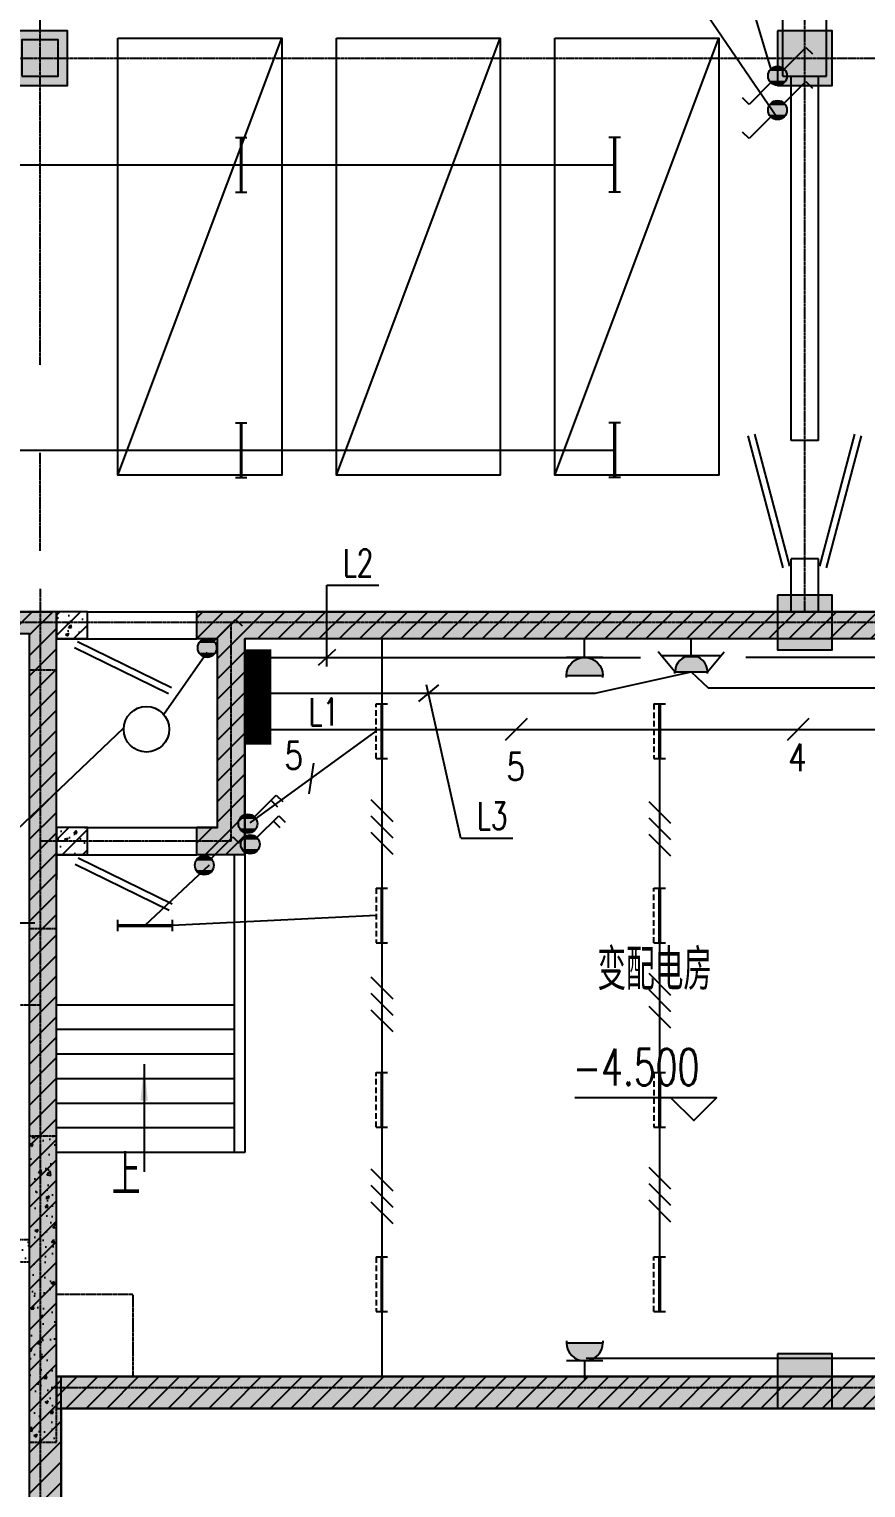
# Model space of a CAD drawing. Extents: x -170759 to 304867, y -311201 to 112352.
# Drawn here: x -65236 to -56046, y -125740 to -109720 of the extents above; entities that cross this region are included whole.
import ezdxf
from ezdxf.enums import TextEntityAlignment as Align

# ---------------------------------------------------------------- set-up
doc = ezdxf.new("R2010")
doc.units = 0
for name, pattern in [('ACAD_ISO04W100', [30.5, 24, -3, 0.5, -3]), ('DASH', [0.35, 0.25, -0.1]), ('DASHED', [0.75, 0.5, -0.25]), ('DOTE', [2.42, 2, -0.2, 0.02, -0.2])]:
    doc.linetypes.add(name, pattern=pattern)
doc.layers.get('0').update_dxf_attribs({"linetype": 'CONTINUOUS'})
for name, color, linetype in [('7', 8, 'CONTINUOUS'), ('DOTE', 251, 'CONTINUOUS'), ('EQUIP', 3, 'CONTINUOUS'), ('JJU', 251, 'CONTINUOUS'), ('PUB_DIM', 3, 'CONTINUOUS'), ('STAIR', 2, 'CONTINUOUS'), ('TEXT', 6, 'CONTINUOUS'), ('TXT', 3, 'CONTINUOUS'), ('WALL', 7, 'CONTINUOUS'), ('WIRE', 1, 'CONTINUOUS'), ('ZHU', 251, 'CONTINUOUS'), ('ZXX', 2, 'ACAD_ISO04W100'), ('柱子', 170, 'CONTINUOUS'), ('标注', 7, 'CONTINUOUS')]:
    doc.layers.add(name, color=color, linetype=linetype)
doc.styles.add('_TXT', font='TXT.shx')
doc.styles.add('DIM_FONT', font='SIMPLEX.shx', dxfattribs={"width": 0.8})
doc.styles.add('HZFS', font='txt.shx', dxfattribs={"width": 0.8, "bigfont": 'msi_fsx.shx'})
doc.styles.add('HZTXT', font='txt.shx', dxfattribs={"width": 0.8, "bigfont": 'hztxt.shx'})
pattern_1 = [(50, (-108706.48, -140644.84), (364.3693, -31.8782), [38.1, -419.1]), (355, (-108706.48, -140644.84), (-70.4857, 382.1133), [30.48, -335.28]), (100.451, (-108676.1, -140647.5), (293.885, 350.2334), [32.38, -356.18]), (46.1842, (-108706.5, -140543.24), (542.158, -84.0847), [57.15, -628.65]), (96.6356, (-108661.3, -140550.25), (474.8085, 494.851), [48.57, -534.27]), (351.184, (-108706.5, -140543.24), (474.809, 494.85), [45.72, -502.92]), (21, (-108655.68, -140568.64), (303.2298, -204.531), [38.1, -419.1]), (326, (-108655.68, -140568.64), (123.604, 368.376), [30.48, -335.28]), (71.4514, (-108630.4, -140585.7), (426.833, 163.8457), [32.38, -356.18]), (37.5, (-108706.48, -140644.84), (6.1772, 169.11008), [0, -331.216, 0, -340.36, 0, -336.55]), (7.5, (-108706.48, -140644.84), (133.6393, 200.36115), [0, -194.056, 0, -323.596, 0, -128.27]), (327.5, (-108819.76, -140644.84), (271.1812, -11.4575), [0, -127, 0, -396.24, 0, -525.78]), (317.5, (-108870.56, -140644.84), (296.2584, 50.853), [0, -165.1, 0, -263.144, 0, -373.38])]
pattern_2 = [(45, (-108706.48, -141739.93), (-112.2532, 112.2532), [])]

# ---------------------------------------------------------------- blocks, each defined once
blk = doc.blocks.new('_LINKPT1')
blk.add_line((0, 0), (0, 0))
blk = doc.blocks.new('M_X2')
for p, q in [((0.147, 0.356), (0.625, 0.833)), ((0.625, 0.833), (0.766, 0.692))]:
    blk.add_line(p, q)
blk.add_circle((0, 0.208), 0.208)
for points in [[(-0.104, 0.389), (0.104, 0.389), (-0.18, 0.313), (0.18, 0.313)], [(0, 0.417), (0, 0.417), (-0.104, 0.389), (0.104, 0.389)], [(-0.18, 0.313), (0.18, 0.313), (-0.208, 0.208), (0.208, 0.208)], [(-0.18, 0.104), (0.18, 0.104), (-0.208, 0.208), (0.208, 0.208)], [(-0.104, 0.028), (0.104, 0.028), (-0.18, 0.104), (0.18, 0.104)], [(0, 0), (0, 0), (-0.104, 0.028), (0.104, 0.028)]]:
    blk.add_solid(points)
for p in [(0, 0.417), (-0.208, 0.208), (0.208, 0.208), (0, 0)]:
    blk.add_blockref('_LINKPT1', p)
at = {"width": 0.8, "flags": 9}
blk.add_attdef('A', (0, 0), '', height=0.00002, dxfattribs=at)
blk = doc.blocks.new('M_Y4YTM')
for p, q in [((-1.2, 0.25), (-1.2, -0.25)), ((-1.2, 0), (1.2, 0)), ((1.2, 0.25), (1.2, -0.25))]:
    blk.add_line(p, q)
at = {"const_width": 0.14}
blk.add_lwpolyline([(-1.2, 0), (1.2, 0)], dxfattribs=at)
at = {"xscale": 0.002, "yscale": 0.002, "zscale": 0.002}
for p in [(-1.2, 0), (0, 0), (1.2, 0)]:
    blk.add_blockref('_LINKPT1', p, dxfattribs=at)
at = {"width": 0.8, "flags": 9}
blk.add_attdef('A', (0, 0), '', height=0.00002, dxfattribs=at)
blk = doc.blocks.new('_WIE3')
for p, q in [((-0.2, 0.4), (-1, -0.4)), ((0.4, 0.4), (-0.4, -0.4)), ((1, 0.4), (0.2, -0.4))]:
    blk.add_line(p, q)
at = {"width": 0.8}
blk.add_attdef('N', text='', height=1, dxfattribs=at).set_placement((-0.017, 1.056), align=Align.MIDDLE)
blk = doc.blocks.new('M_X6')
for p, q in [((0.147, 0.356), (0.625, 0.833)), ((0.512, 0.72), (0.653, 0.579)), ((0.625, 0.833), (0.766, 0.692))]:
    blk.add_line(p, q)
blk.add_circle((0, 0.208), 0.208)
for points in [[(-0.104, 0.389), (0.104, 0.389), (-0.18, 0.313), (0.18, 0.313)], [(0, 0.417), (0, 0.417), (-0.104, 0.389), (0.104, 0.389)], [(-0.18, 0.313), (0.18, 0.313), (-0.208, 0.208), (0.208, 0.208)], [(-0.18, 0.104), (0.18, 0.104), (-0.208, 0.208), (0.208, 0.208)], [(-0.104, 0.028), (0.104, 0.028), (-0.18, 0.104), (0.18, 0.104)], [(0, 0), (0, 0), (-0.104, 0.028), (0.104, 0.028)]]:
    blk.add_solid(points)
for p in [(0, 0.417), (-0.208, 0.208), (0.208, 0.208), (0, 0)]:
    blk.add_blockref('_LINKPT1', p)
at = {"width": 0.8, "flags": 9}
blk.add_attdef('A', (0, 0), '', height=0.00002, dxfattribs=at)
blk = doc.blocks.new('M_X23')
for p, q in [((-0.5, 1.05), (-0.5, 1)), ((-0.5, 1), (0.5, 1)), ((0.5, 1.05), (0.5, 1)), ((0.5, 0.5), (-0.5, 0.5)), ((0, 0.5), (0, 0))]:
    blk.add_line(p, q)
blk.add_arc((0, 1), 0.5, 180, 0)
for points in [[(0.433, 0.75), (-0.433, 0.75), (0.5, 1), (-0.5, 1)], [(0.25, 0.567), (-0.25, 0.567), (0.433, 0.75), (-0.433, 0.75)], [(0, 0.5), (0, 0.5), (0.25, 0.567), (-0.25, 0.567)]]:
    blk.add_solid(points)
blk.add_blockref('_LINKPT1', (0.001, 0))
at = {"width": 0.8, "flags": 9}
blk.add_attdef('A', (0, 0), '', height=0.00002, dxfattribs=at)
blk = doc.blocks.new('_ARROW')
blk.add_solid([(0, 0), (-1, 0.1), (-1, -0.1)])
blk = doc.blocks.new('_Y1QMM')
at = {"linetype": 'DASHED', "ltscale": 0.5}
blk.add_line((-1.2, 0.25), (1.2, 0.25), dxfattribs=at)
for p, q in [((-1.2, 0.25), (-1.2, -0.25)), ((-1.2, 0), (1.2, 0)), ((1.2, 0.25), (1.2, -0.25))]:
    blk.add_line(p, q)
at = {"const_width": 0.14}
blk.add_lwpolyline([(-1.2, 0), (1.2, 0)], dxfattribs=at)
at = {"xscale": 0.002, "yscale": 0.002, "zscale": 0.002}
for p in [(-1.2, 0), (0, 0), (1.2, 0)]:
    blk.add_blockref('_LINKPT1', p, dxfattribs=at)
at = {"style": 'DIM_FONT', "width": 0.8, "flags": 9}
blk.add_attdef('A', (0, 0), '', height=0.00002, dxfattribs=at)
blk = doc.blocks.new('_WIE1')
blk.add_line((0.4, 0.4), (-0.4, -0.4))
at = {"width": 0.8}
blk.add_attdef('N', text='', height=1, dxfattribs=at).set_placement((-0.017, 1.056), align=Align.MIDDLE)
blk = doc.blocks.new('_X25FLN')
blk.add_circle((0, 0), 0.5)
at = {"style": 'DIM_FONT', "width": 0.8, "flags": 9}
blk.add_attdef('A', (0, 0), '', height=0.00002, dxfattribs=at)
blk = doc.blocks.new('M_X27')
for p, q in [((-0.358, 0.714), (-0.725, 0.277)), ((-0.358, 0.75), (-0.358, 0.714)), ((0.357, 0.714), (-0.358, 0.714)), ((0.357, 0.75), (0.357, 0.714)), ((0.357, 0.714), (0.724, 0.277)), ((0.656, 0.357), (-0.657, 0.357)), ((-0.001, 0.357), (-0.001, 0))]:
    blk.add_line(p, q)
blk.add_arc((-0.001, 0.714), 0.357, 180, 0)
for points in [[(0.309, 0.536), (-0.31, 0.536), (0.357, 0.714), (-0.358, 0.714)], [(0.178, 0.405), (-0.179, 0.405), (0.309, 0.536), (-0.31, 0.536)], [(-0.001, 0.357), (-0.001, 0.357), (0.178, 0.405), (-0.179, 0.405)]]:
    blk.add_solid(points)
blk.add_blockref('_LINKPT1', (-0.001, 0))
at = {"width": 0.8, "flags": 9}
blk.add_attdef('A', (0, 0), '', height=0.00002, dxfattribs=at)

msp = doc.modelspace()

# ---------------------------------------------------------------- hatches: boundary and pattern name
at = {"layer": 'WIRE'}
h = msp.add_hatch(dxfattribs=at)
h.set_pattern_fill('AR-CONC', scale=2, style=0)
h.set_pattern_definition(pattern_1)
h.paths.add_polyline_path([(-94396.48801, -116637.31182), (-94396.48801, -116117.31182), (-97146.48801, -116117.31182), (-97146.48801, -126667.31182), (-95946.48801, -126667.31182), (-95946.48801, -130867.31182), (-66086.48801, -130867.31182), (-66086.48801, -126667.31182), (-64886.48801, -126667.31182), (-64886.48801, -124517.31182), (-64936.48801, -124517.31182), (-64936.48801, -116117.31182), (-65516.48801, -116117.31182), (-65516.48801, -116357.31182), (-65236.48801, -116357.31182), (-65236.48801, -126317.31182), (-69016.48801, -126317.31182), (-69016.48801, -126557.31182), (-66436.48801, -126557.31182), (-66436.48801, -130517.31182), (-70096.48801, -130517.31182), (-95596.48801, -130517.31182), (-95596.48801, -126317.31182), (-96796.48801, -126317.31182), (-96796.48585, -116357.31162), (-95846.48801, -116357.31182), (-95846.48801, -116637.31182), (-95596.48801, -116637.31182), (-95596.48801, -116357.31182), (-94636.48801, -116357.31182), (-94636.48801, -116637.31182)])
h = msp.add_hatch(dxfattribs=at)
h.set_pattern_fill('ANSI31', scale=50, style=0)
h.set_pattern_definition([(45, (-108706.48, -141436.6), (-112.2532, 112.2532), [])])
h.paths.add_polyline_path([(-94396.48801, -116637.31182), (-94396.48801, -116117.31182), (-97146.48801, -116117.31182), (-97146.48801, -126667.31182), (-95946.48801, -126667.31182), (-95946.48801, -130867.31182), (-66086.48801, -130867.31182), (-66086.48801, -126667.31182), (-64886.48801, -126667.31182), (-64886.48801, -124517.31182), (-64936.48801, -124517.31182), (-64936.48801, -116117.31182), (-65516.48801, -116117.31182), (-65516.48801, -116357.31182), (-65236.48801, -116357.31182), (-65236.48801, -126317.31182), (-69016.48801, -126317.31182), (-69016.48801, -126557.31182), (-66436.48801, -126557.31182), (-66436.48801, -130517.31182), (-70096.48801, -130517.31182), (-95596.48801, -130517.31182), (-95596.48801, -126317.31182), (-96796.48801, -126317.31182), (-96796.48585, -116357.31162), (-95846.48801, -116357.31182), (-95846.48801, -116637.31182), (-95596.48801, -116637.31182), (-95596.48801, -116357.31182), (-94636.48801, -116357.31182), (-94636.48801, -116637.31182)])
h = msp.add_hatch(dxfattribs=at)
h.set_pattern_fill('AR-CONC', scale=2, style=0)
h.set_pattern_definition(pattern_1)
h.paths.add_polyline_path([(-64596.48801, -116117.31182), (-64936.48801, -116117.31182), (-64936.48801, -116417.31182), (-64596.48801, -116417.31182)])
h = msp.add_hatch(dxfattribs=at)
h.set_pattern_fill('ANSI31', scale=50, style=0)
h.set_pattern_definition(pattern_2)
h.paths.add_polyline_path([(-64596.48801, -116117.31182), (-64936.48801, -116117.31182), (-64936.48801, -116417.31182), (-64596.48801, -116417.31182)])
h = msp.add_hatch(dxfattribs=at)
h.set_pattern_fill('AR-CONC', scale=2, style=0)
h.set_pattern_definition(pattern_1)
h.paths.add_polyline_path([(-63396.48801, -118487.31182), (-63166.48801, -118487.31182), (-63166.48801, -116417.31182), (-63396.48801, -116417.31182), (-63396.48801, -116117.31182), (-50636.48801, -116117.31182), (-50636.48801, -116417.31182), (-62866.48801, -116417.31182), (-62866.48801, -118787.31182), (-63396.48801, -118787.31182)])
h = msp.add_hatch(dxfattribs=at)
h.set_pattern_fill('ANSI31', scale=50, style=0)
h.set_pattern_definition(pattern_2)
h.paths.add_polyline_path([(-63396.48801, -118487.31182), (-63166.48801, -118487.31182), (-63166.48801, -116417.31182), (-63396.48801, -116417.31182), (-63396.48801, -116117.31182), (-50636.48801, -116117.31182), (-50636.48801, -116417.31182), (-62866.48801, -116417.31182), (-62866.48801, -118787.31182), (-63396.48801, -118787.31182)])
h = msp.add_hatch(dxfattribs=at)
h.set_pattern_fill('AR-CONC', scale=2, style=0)
h.set_pattern_definition(pattern_1)
h.paths.add_polyline_path([(-64596.48801, -118487.31182), (-64936.48801, -118487.31182), (-64936.48801, -118787.31182), (-64596.48801, -118787.31182)])
h = msp.add_hatch(dxfattribs=at)
h.set_pattern_fill('ANSI31', scale=50, style=0)
h.set_pattern_definition(pattern_2)
h.paths.add_polyline_path([(-64596.48801, -118487.31182), (-64936.48801, -118487.31182), (-64936.48801, -118787.31182), (-64596.48801, -118787.31182)])
h = msp.add_hatch(dxfattribs=at)
h.set_pattern_fill('AR-CONC', scale=2, style=0)
h.set_pattern_definition(pattern_1)
h.paths.add_polyline_path([(-64936.48801, -125237.31182), (-64936.48801, -121877.31182), (-65236.48801, -121877.31182), (-65236.48801, -123017.31182), (-69016.48801, -123017.31182), (-69016.48801, -123257.31182), (-65236.48801, -123257.31182), (-65236.48801, -125237.31182)])
h = msp.add_hatch(dxfattribs=at)
h.set_pattern_fill('AR-CONC', scale=2, style=0)
h.set_pattern_definition(pattern_1)
h.paths.add_polyline_path([(-64936.48801, -124517.31182), (-64936.48801, -124867.31182), (-49316.48801, -124867.31182), (-49316.48801, -124517.31182)])
h = msp.add_hatch(dxfattribs=at)
h.set_pattern_fill('ANSI31', scale=50, style=0)
h.set_pattern_definition([(45, (-108706.48, -139779.21), (-112.2532, 112.2532), [])])
h.paths.add_polyline_path([(-64936.48801, -124517.31182), (-64936.48801, -124867.31182), (-49316.48801, -124867.31182), (-49316.48801, -124517.31182)])
at = {"layer": '柱子'}
for points in [[(-65416.48801, -109737.31182), (-65416.48801, -110337.31182), (-64816.48801, -110337.31182), (-64816.48801, -109737.31182)], [(-57016.48801, -109737.31182), (-57016.48801, -110337.31182), (-56416.48801, -110337.31182), (-56416.48801, -109737.31182)], [(-57016.48801, -115937.31182), (-57016.48801, -116537.31182), (-56416.48801, -116537.31182), (-56416.48801, -115937.31182)], [(-57016.48801, -124267.31182), (-57016.48801, -124867.31182), (-56416.48801, -124867.31182), (-56416.48801, -124267.31182)]]:
    msp.add_hatch(color=170, dxfattribs=at).paths.add_polyline_path(points)

# ---------------------------------------------------------------- linework, layer by layer
at = {"layer": '7'}
for p, q in [((-56882.24862, -115618.42029, 0), (-57266.68781, -114168.5215, 0)), ((-56550.7274, -115618.42029, 0), (-56166.28821, -114168.5215, 0)), ((-64596.48801, -116117.31182, 0), (-63396.48801, -116117.31182, 0)), ((-63672.24339, -116953.06194, 0), (-64706.94576, -116448.26041, 0)), ((-64596.48801, -116417.31182, 0), (-63396.48801, -116417.31182, 0)), ((-63705.26135, -117020.40297, 0), (-64739.96372, -116515.60144, 0)), ((-64596.48801, -118487.31182, 0), (-63396.48801, -118487.31182, 0)), ((-63664.49857, -119330.80062, 0), (-64699.20094, -118825.99909, 0)), ((-64596.48801, -118787.31182, 0), (-63396.48801, -118787.31182, 0))]:
    msp.add_line(p, q, dxfattribs=at)
at = {"layer": 'DOTE', "color": 251, "linetype": 'DOTE', "ltscale": 0.5}
for p, q in [((-65116.48801, -113409.15559, 0), (-65116.48801, -85305.68629, 0)), ((-56716.48801, -116117.31182, 0), (-56716.48801, -85305.68629, 0)), ((-101387.93696, -110037.31182, 0), (-56268.66683, -110037.31182, 0)), ((-56268.66683, -110037.31182, 0), (-43900.24979, -110037.31182, 0)), ((-65116.48801, -115450.66217, 0), (-65116.48801, -114374.38689, 0)), ((-65116.48801, -115866.22882, 0), (-65116.48801, -133298.01885, 0)), ((-50636.48801, -116237.31182, 0), (-69516.48801, -116237.31182, 0)), ((-63016.48801, -118637.31182, 0), (-63016.48801, -116237.31182, 0)), ((-63016.48801, -118637.31182, 0), (-65116.48801, -118637.31182, 0)), ((-65116.48801, -120437.31182, 0), (-69516.48801, -120437.31182, 0)), ((-64996.48801, -124637.31182, 0), (-19916.48801, -124637.31182, 0))]:
    msp.add_line(p, q, dxfattribs=at)
at = {"layer": 'JJU', "color": 251}
for p, q in [((-64262.41489, -114617.08407, 0), (-62462.41489, -109817.08407, 0)), ((-61862.41489, -114617.08407, 0), (-60062.41489, -109817.08407, 0)), ((-59462.41489, -114617.08407, 0), (-57662.41489, -109817.08407, 0))]:
    msp.add_line(p, q, dxfattribs=at)
at = {"layer": 'JJU'}
msp.add_line((-61362.0641, -116417.31182, 0), (-61362.0641, -124517.31182, 0), dxfattribs=at)
at = {"layer": 'JJU', "color": 251, "elevation": 0}
for points in [[(-64262.41489, -109817.08407), (-62462.41489, -109817.08407), (-62462.41489, -114617.08407), (-64262.41489, -114617.08407)], [(-61862.41489, -109817.08407), (-60062.41489, -109817.08407), (-60062.41489, -114617.08407), (-61862.41489, -114617.08407)], [(-59462.41489, -109817.08407), (-57662.41489, -109817.08407), (-57662.41489, -114617.08407), (-59462.41489, -114617.08407)]]:
    msp.add_lwpolyline(points, close=True, dxfattribs=at)
at = {"layer": 'PUB_DIM'}
msp.add_lwpolyline([(-63973.37258, -121086.98448), (-63973.37258, -122270.716)], dxfattribs=at)
at = {"layer": 'STAIR'}
for p, q in [((-62986.48801, -118787.31182, 0), (-62986.48801, -122057.31182, 0)), ((-62866.48801, -118787.31182, 0), (-62866.48801, -122057.31182, 0)), ((-62986.48801, -120437.31182, 0), (-64936.48801, -120437.31182, 0)), ((-62986.48801, -120707.31182, 0), (-64936.48801, -120707.31182, 0)), ((-62986.48801, -120977.31182, 0), (-64936.48801, -120977.31182, 0)), ((-62986.48801, -121247.31182, 0), (-64936.48801, -121247.31182, 0)), ((-62986.48801, -121517.31182, 0), (-64936.48801, -121517.31182, 0)), ((-62986.48801, -121787.31182, 0), (-64936.48801, -121787.31182, 0)), ((-62866.48801, -122057.31182, 0), (-64936.48801, -122057.31182, 0))]:
    msp.add_line(p, q, dxfattribs=at)
at = {"layer": 'STAIR', "linetype": 'DASH', "ltscale": 0.6}
for q in [(-64936.48801, -123617.31182, 0), (-64096.48801, -124517.31182, 0)]:
    msp.add_line((-64096.48801, -123617.31182, 0), q, dxfattribs=at)
at = {"layer": 'TEXT', "color": 3}
msp.add_lwpolyline([(-58186.47714, -121456.16983), (-57936.47714, -121706.26847), (-57686.47714, -121456.16983), (-59244.16327, -121456.16983)], dxfattribs=at)
at = {"layer": 'WALL', "color": 7}
for p, q in [((-56956.48801, -110237.31182, 0), (-56956.48801, -109337.31182, 0)), ((-56476.48801, -110237.31182, 0), (-56476.48801, -109337.31182, 0)), ((-56954.74356, -115637.64225, 0), (-57339.18275, -114187.74346, 0)), ((-56478.23247, -115637.64225, 0), (-56093.79327, -114187.74346, 0)), ((-63697.51653, -119398.14165, 0), (-64732.2189, -118893.34012, 0))]:
    msp.add_line(p, q, dxfattribs=at)
at = {"layer": 'WALL'}
for p, q in [((-56956.48801, -110237.31182, 0), (-56476.48801, -110237.31182, 0)), ((-56866.48801, -114237.31182, 0), (-56866.48801, -110237.31182, 0)), ((-56566.48801, -114237.31182, 0), (-56566.48801, -110237.31182, 0)), ((-56566.48801, -114237.31182, 0), (-56866.48801, -114237.31182, 0)), ((-56866.48801, -116117.31182, 0), (-56866.48801, -115537.31182, 0)), ((-56566.48801, -115537.31182, 0), (-56866.48801, -115537.31182, 0)), ((-56566.48801, -116117.31182, 0), (-56566.48801, -115537.31182, 0)), ((-65516.48801, -116117.31182, 0), (-64996.48801, -116117.31182, 0)), ((-65516.48801, -116117.31182, 0), (-64996.48801, -116117.31182, 0)), ((-64596.48801, -116117.31182, 0), (-64996.48801, -116117.31182, 0)), ((-64596.48801, -116417.31182, 0), (-64596.48801, -116117.31182, 0)), ((-50636.48801, -116117.31182, 0), (-63396.48801, -116117.31182, 0)), ((-63396.48801, -116417.31182, 0), (-63396.48801, -116117.31182, 0)), ((-64596.48801, -116417.31182, 0), (-64936.48801, -116417.31182, 0)), ((-64936.48801, -118487.31182, 0), (-64936.48801, -116417.31182, 0)), ((-63166.48801, -116417.31182, 0), (-63396.48801, -116417.31182, 0)), ((-63166.48801, -118487.31182, 0), (-63166.48801, -116417.31182, 0)), ((-50636.48801, -116417.31182, 0), (-62866.48801, -116417.31182, 0)), ((-62866.48801, -118787.31182, 0), (-62866.48801, -116417.31182, 0)), ((-64596.48801, -118487.31182, 0), (-64936.48801, -118487.31182, 0)), ((-64596.48801, -118787.31182, 0), (-64596.48801, -118487.31182, 0)), ((-64596.48801, -118787.31182, 0), (-64596.48801, -118487.31182, 0)), ((-63396.48801, -118787.31182, 0), (-63396.48801, -118487.31182, 0)), ((-63166.48801, -118487.31182, 0), (-63396.48801, -118487.31182, 0)), ((-64936.48801, -121877.31182, 0), (-64936.48801, -118787.31182, 0)), ((-64936.48801, -118787.31182, 0), (-64936.48801, -119057.31182, 0)), ((-64596.48801, -118787.31182, 0), (-64936.48801, -118787.31182, 0)), ((-62866.48801, -118787.31182, 0), (-63396.48801, -118787.31182, 0)), ((-62866.48801, -118787.31182, 0), (-62866.48801, -118787.31182, 0)), ((-64936.48801, -124517.31182, 0), (-49441.48801, -124517.31182, 0)), ((-64886.48801, -124867.31182, 0), (-64886.48801, -126667.31182, 0))]:
    msp.add_line(p, q, dxfattribs=at)
at = {"layer": 'WALL', "elevation": 0}
msp.add_lwpolyline([(-65316.48801, -110237.31182), (-64916.48801, -110237.31182), (-64916.48801, -109837.31182), (-65316.48801, -109837.31182)], close=True, dxfattribs=at)
at = {"layer": 'WIRE'}
for p, q in [((-57087.63517, -110161.998, 0), (-58804.9292, -104412.31182, 0)), ((-57016.48801, -110698.27921, 0), (-58742.4292, -108162.31182, 0)), ((-96508.04682, -111209.46824, 0), (-58804.9292, -111209.46824, 0)), ((-96508.04682, -114344.46824, 0), (-58804.9292, -114344.46824, 0)), ((-63281.48801, -116567.16803, 0), (-63758.67836, -117246.14785)), ((-62668.73436, -116619.20936), (-58520.71036, -116619.20936)), ((-55128.11374, -116619.20936), (-57363.03869, -116619.20936)), ((-59018.54322, -117012.10108), (-57963.85438, -116778.71215, 0)), ((-57963.85438, -116778.71215, 0), (-57778.23218, -116953.28379)), ((-62636.93463, -117012.10108), (-59018.54322, -117012.10108)), ((-57778.23218, -116953.28379), (-54555.33979, -116953.28379)), ((-66040.59898, -119147.47628, 0), (-64197.86146, -117393.6313)), ((-62725.00952, -117411.94643), (-52313.41192, -117411.94643, 0)), ((-62807.96918, -118437.00979), (-61424.5641, -117429.81182, 0)), ((-61362.0641, -117729.81182, 0), (-61362.0641, -119154.81182, 0)), ((-58310.91192, -117729.81182, 0), (-58310.91192, -119154.81182, 0)), ((-63260.55349, -118902.75582), (-63966.02722, -119565.49858)), ((-61424.5641, -119454.81182, 0), (-63666.02722, -119565.49858, 0)), ((-61362.0641, -119754.81182, 0), (-61362.0641, -121179.81182, 0)), ((-58310.91192, -119754.81182, 0), (-58310.91192, -121179.81182, 0)), ((-61362.0641, -121779.81182, 0), (-61362.0641, -123204.81182, 0)), ((-58310.91192, -121779.81182, 0), (-58310.91192, -123204.81182, 0)), ((-53090.00037, -124319.73362), (-59116.87766, -124319.73362))]:
    msp.add_line(p, q, dxfattribs=at)
at = {"layer": 'WIRE', "color": 7}
for p, q in [((-19686.48801, -124867.31182, 0), (-64886.48801, -124867.31182, 0)), ((-64886.48801, -124867.31182, 0), (-19686.48801, -124867.31182, 0))]:
    msp.add_line(p, q, dxfattribs=at)
at = {"layer": 'WIRE', "color": 7, "elevation": 0}
msp.add_lwpolyline([(-95946.48801, -130867.31182), (-66086.48801, -130867.31182), (-66086.48801, -126667.31182), (-64886.48801, -126667.31182), (-64886.48801, -124517.31182), (-64936.48801, -124517.31182), (-64936.48801, -116117.31182), (-65516.48801, -116117.31182), (-65516.48801, -116357.31182), (-65236.48801, -116357.31182), (-65236.48801, -126317.31182), (-69016.48801, -126317.31182), (-69016.48801, -126557.31182), (-66436.48801, -126557.31182), (-66436.48801, -130517.31182), (-70096.48801, -130517.31182), (-95596.48801, -130517.31182)], dxfattribs=at)
at = {"layer": 'WIRE', "const_width": 300}
msp.add_lwpolyline([(-62725.00952, -116531.24271), (-62725.00952, -117577.57655)], dxfattribs=at)
at = {"layer": 'WIRE', "color": 7, "elevation": 0}
msp.add_lwpolyline([(-64936.48801, -124517.31182), (-64936.48801, -124867.31182), (-49316.48801, -124867.31182), (-49316.48801, -124517.31182)], close=True, dxfattribs=at)
at = {"layer": 'ZHU', "elevation": 0}
for points in [[(-64596.48801, -116117.31182), (-64936.48801, -116117.31182), (-64936.48801, -116417.31182), (-64596.48801, -116417.31182)], [(-63396.48801, -118487.31182), (-63166.48801, -118487.31182), (-63166.48801, -116417.31182), (-63396.48801, -116417.31182), (-63396.48801, -116117.31182), (-50636.48801, -116117.31182), (-50636.48801, -116417.31182), (-62866.48801, -116417.31182), (-62866.48801, -118787.31182), (-63396.48801, -118787.31182)], [(-64596.48801, -118487.31182), (-64936.48801, -118487.31182), (-64936.48801, -118787.31182), (-64596.48801, -118787.31182)]]:
    msp.add_lwpolyline(points, close=True, dxfattribs=at)
at = {"layer": 'ZXX', "color": 30}
msp.add_line((-65236.48801, -116757.31162, 0), (-64936.48801, -116757.31162, 0), dxfattribs=at)
at = {"layer": 'ZXX', "color": 30, "elevation": 0}
for points in [[(-64936.48801, -119597.31182), (-64936.48801, -116117.31182), (-65516.48801, -116117.31182), (-65516.48801, -116357.31162), (-65236.48801, -116357.31182), (-65236.48801, -119597.31182), (-64936.48801, -119597.31182)], [(-64936.48801, -125237.31182), (-64936.48801, -121877.31182), (-65236.48801, -121877.31182), (-65236.48801, -123017.31182), (-69016.48801, -123017.31182), (-69016.48801, -123257.31182), (-65236.48801, -123257.31182), (-65236.48801, -125237.31182), (-64936.48801, -125237.31182)]]:
    msp.add_lwpolyline(points, dxfattribs=at)
at = {"layer": '柱子', "color": 170, "elevation": 0}
for points in [[(-65416.48801, -109737.31182), (-65416.48801, -110337.31182), (-64816.48801, -110337.31182), (-64816.48801, -109737.31182), (-65416.48801, -109737.31182)], [(-57016.48801, -109737.31182), (-57016.48801, -110337.31182), (-56416.48801, -110337.31182), (-56416.48801, -109737.31182), (-57016.48801, -109737.31182)], [(-57016.48801, -115937.31182), (-57016.48801, -116537.31182), (-56416.48801, -116537.31182), (-56416.48801, -115937.31182), (-57016.48801, -115937.31182)], [(-57016.48801, -124267.31182), (-57016.48801, -124867.31182), (-56416.48801, -124867.31182), (-56416.48801, -124267.31182), (-57016.48801, -124267.31182)]]:
    msp.add_lwpolyline(points, dxfattribs=at)
at = {"layer": '标注', "linetype": 'Continuous'}
for p, q in [((-61967.10038, -115825.41955), (-61397.02496, -115825.41955)), ((-61967.10038, -116719.38913), (-61967.10038, -115825.41955)), ((-61870.62671, -116531.56535), (-62063.57405, -116706.85337)), ((-60740.74579, -116920.07471), (-60960.00525, -117104.12746)), ((-60493.67294, -118603.73638), (-60870.79896, -116920.97004)), ((-60493.67294, -118603.73638), (-59923.59752, -118603.73638))]:
    msp.add_line(p, q, dxfattribs=at)

# ---------------------------------------------------------------- block references
at = {"layer": 'EQUIP'}
for name, p, xscale, yscale, zscale in [('M_X2', (-57016.48801, -110337.31182, 0), 500, 500, 500), ('M_X2', (-57016.48801, -110712.2349, 0), 500, 500, 500), ('M_X2', (-63281.48801, -116619.25136, 0), 500, 500, 500), ('_X25FLN', (-63948.33603, -117409.02808), 500, 500, 500), ('M_X6', (-62834.14221, -118549.66792), 500, 500, 500), ('M_X6', (-62807.96918, -118776.34607), 500, 500, 500), ('M_X2', (-63312.63683, -119006.92248), 500, 500, 500), ('M_Y4YTM', (-63966.02722, -119565.49858, 0), 250, 250, 250), ('M_X23', (-59135.32304, -124546.52854), 400, 400, 400)]:
    msp.add_blockref(name, p, dxfattribs=dict(at, xscale=xscale, yscale=yscale, zscale=zscale))
for name, p, xscale, yscale, zscale, rotation in [('M_X2', (-57016.48801, -110128.97849, 0), 500, 500, 500, 180), ('M_X2', (-57016.48801, -110503.90157, 0), 500, 500, 500, 180), ('M_Y4YTM', (-62908.04682, -111209.46824, 0), 250, 250, 250, 90), ('M_Y4YTM', (-58804.9292, -111209.46824, 0), -250, 250, 250, 270), ('M_Y4YTM', (-62908.04682, -114344.46824, 0), -250, 250, 250, 90), ('M_Y4YTM', (-58804.9292, -114344.46824, 0), 250, 250, 250, 270), ('M_X23', (-59135.32304, -116419.20936), -400, 400, 400, 180), ('M_X27', (-57964.10438, -116421.56929, 0), 500, 500, 500, 180), ('_Y1QMM', (-61362.0641, -117429.81182, 0), 250, 250, 250, 90), ('_Y1QMM', (-58310.91192, -117429.81182, 0), -250, 250, 250, 90), ('_Y1QMM', (-61362.0641, -119454.81182, 0), -250, 250, 250, 90), ('_Y1QMM', (-58310.91192, -119454.81182, 0), 250, 250, 250, 90), ('M_X23', (-65174.75034, -119535.31588, 0), -400, 400, 400, 90), ('_Y1QMM', (-61362.0641, -121479.81182, 0), 250, 250, 250, 90), ('_Y1QMM', (-58310.91192, -121479.81182, 0), -250, 250, 250, 90), ('_Y1QMM', (-61362.0641, -123504.81182, 0), -250, 250, 250, 90), ('_Y1QMM', (-58310.91192, -123504.81182, 0), 250, 250, 250, 90)]:
    msp.add_blockref(name, p, dxfattribs=dict(at, xscale=xscale, yscale=yscale, zscale=zscale, rotation=rotation))
at = {"layer": 'PUB_DIM'}
ref = msp.add_blockref('_WIE1', (-59886.83035, -117411.94643, 0), dxfattribs=dict(at, xscale=300, yscale=300, zscale=300))
ref.add_attrib('N', '5', dxfattribs={"layer": '0', "height": 300, "style": '_TXT', "width": 0.8}).set_placement((-59892.05683, -117819.3753, 0), align=Align.MIDDLE)
ref = msp.add_blockref('_WIE1', (-56791.90858, -117411.94643, 0), dxfattribs=dict(at, xscale=300, yscale=300, zscale=300))
ref.add_attrib('N', '4', dxfattribs={"layer": '0', "height": 300, "style": '_TXT', "width": 0.8}).set_placement((-56797.13506, -117718.46521, 0), align=Align.MIDDLE)
ref = msp.add_blockref('_WIE1', (-62139.31039, -117950.18798, 0), dxfattribs=dict(at, xscale=300.0000000000032, yscale=300, zscale=300, rotation=36.05680000000046))
ref.add_attrib('N', '5', dxfattribs={"layer": '0', "height": 300, "style": '_TXT', "width": 0.8}).set_placement((-62329.92153, -117697.26015, 0), align=Align.MIDDLE)
for name, p, xscale, yscale, zscale, rotation in [('_WIE3', (-61362.0641, -118480.53073, 0), 300, 300, 300, 90), ('_WIE3', (-58310.91192, -118500.61408, 0), 300, 300, 300, 90), ('_WIE3', (-61362.0641, -120428.59533, 0), 300, 300, 300, 90), ('_WIE3', (-58310.91192, -120388.42913, 0), 300, 300, 300, 90), ('_ARROW', (-63973.37258, -121086.98448), -400, 400, 400, 269.9999999986618), ('_WIE3', (-58310.91192, -122517.24187, 0), 300, 300, 300, 90), ('_WIE3', (-61362.0641, -122537.32523, 0), 300, 300, 300, 90)]:
    msp.add_blockref(name, p, dxfattribs=dict(at, xscale=xscale, yscale=yscale, zscale=zscale, rotation=rotation))

# ---------------------------------------------------------------- texts
at = {"layer": 'TEXT', "color": 3, "style": 'HZTXT', "width": 0.7}
msp.add_text('-4.500', height=400, dxfattribs=at).set_placement((-59266.55006, -121319.518))
at = {"layer": 'TXT', "color": 3, "linetype": 'Continuous', "style": 'HZTXT', "width": 0.7}
for s, p in [('变配电房', (-58994.95031, -120272.7272, 0)), ('上', (-64328.39318, -122528.423))]:
    msp.add_text(s, height=450, dxfattribs=at).set_placement(p)
at = {"layer": '标注', "linetype": 'Continuous', "style": 'HZFS', "width": 0.7}
for s, p in [('L2', (-61790.42644, -115730.01123, 0)), ('L1', (-62167.55452, -117368.95524, 0)), ('L3', (-60316.999, -118508.32806, 0))]:
    msp.add_text(s, height=300, dxfattribs=at).set_placement(p)

doc.saveas('drawing.dxf')
